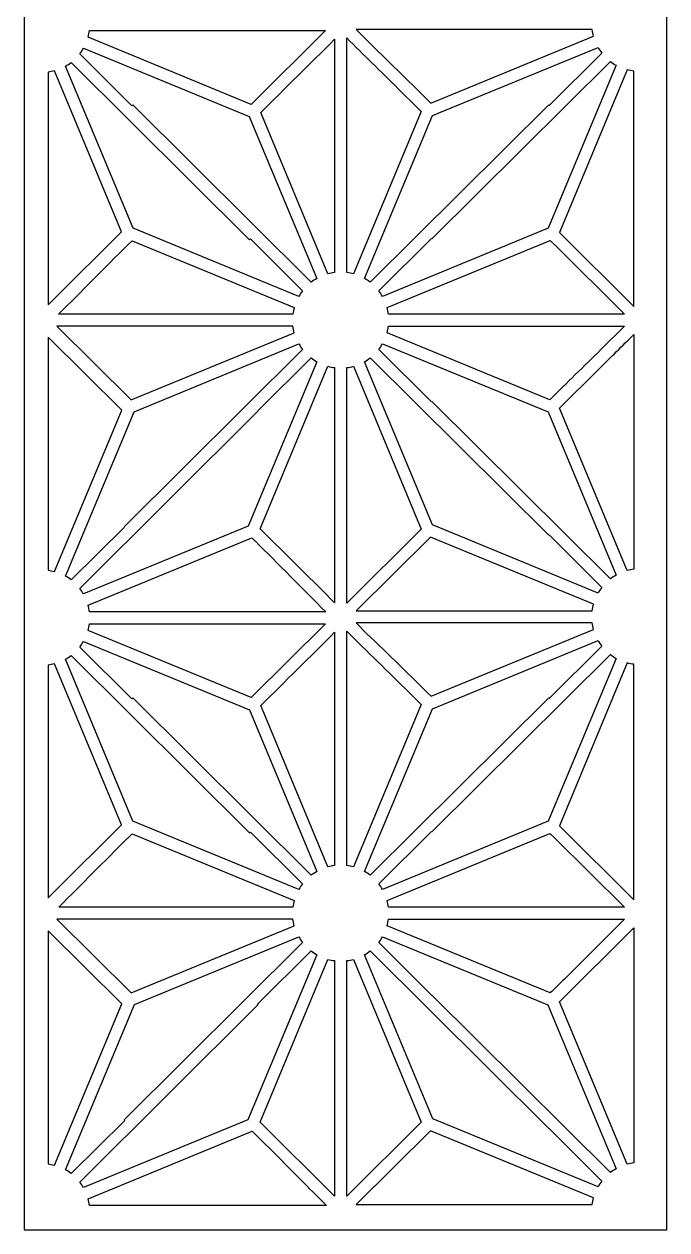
# Model space of a CAD drawing. Header units: centimetres. Extents: x 1.5 to 6.1, y -8.6 to 8.6.
# Drawn here: x 1.5 to 6.06, y -8.56 to -0.01 of the extents above; entities that cross this region are included whole.
import ezdxf

# ---------------------------------------------------------------- set-up
doc = ezdxf.new("R2010")
doc.units = ezdxf.units.CM
doc.header["$MEASUREMENT"] = 0
doc.layers.add('layer 1', color=7, linetype='Continuous')

msp = doc.modelspace()

# ---------------------------------------------------------------- linework, layer by layer
at = {"layer": 'layer 1', "color": 250, "lineweight": 30}
for points, knots in [([(6.0624, 8.60076), (6.0624, 8.60076), (6.0624, 8.60076), (6.0624, 8.60076), (6.0624, 8.60076), (6.0624, 8.60076), (6.0624, 8.1259), (6.0624, 8.1259), (6.0624, 8.1259), (6.0624, 8.1259), (6.0624, 8.06053), (6.0624, 8.06053), (6.0624, 8.06053), (6.0624, 8.06053), (6.0624, 7.83849), (6.0624, 7.83849), (6.0624, 7.83849), (6.0624, 7.83849), (6.0624, 6.54777), (6.0624, 6.54777), (6.0624, 6.54777), (6.0624, 6.54777), (6.0624, 6.42354), (6.0624, 6.42354), (6.0624, 6.42354), (6.0624, 6.42354), (6.0624, 6.16803), (6.0624, 6.16803), (6.0624, 6.16803), (6.0624, 6.16803), (6.0624, 6.04775), (6.0624, 6.04775), (6.0624, 6.04775), (6.0624, 6.04775), (6.0624, 4.76942), (6.0624, 4.76942), (6.0624, 4.76942), (6.0624, 4.76942), (6.0624, 4.54738), (6.0624, 4.54738), (6.0624, 4.54738), (6.0624, 4.54738), (6.0624, 4.482), (6.0624, 4.482), (6.0624, 4.482), (6.0624, 4.482), (6.0624, 3.91857), (6.0624, 3.91857), (6.0624, 3.91857), (6.0624, 3.91857), (6.0624, 3.8532), (6.0624, 3.8532), (6.0624, 3.8532), (6.0624, 3.8532), (6.0624, 3.63116), (6.0624, 3.63116), (6.0624, 3.63116), (6.0624, 3.63116), (6.0624, 2.34044), (6.0624, 2.34044), (6.0624, 2.34044), (6.0624, 2.34044), (6.0624, 2.21621), (6.0624, 2.21621), (6.0624, 2.21621), (6.0624, 2.21621), (6.0624, 1.96069), (6.0624, 1.96069), (6.0624, 1.96069), (6.0624, 1.96069), (6.0624, 1.84042), (6.0624, 1.84042), (6.0624, 1.84042), (6.0624, 1.84042), (6.0624, 0.56208), (6.0624, 0.56208), (6.0624, 0.56208), (6.0624, 0.56208), (6.0624, 0.34004), (6.0624, 0.34004), (6.0624, 0.34004), (6.0624, 0.34004), (6.0624, 0.27467), (6.0624, 0.27467), (6.0624, 0.27467), (6.0624, 0.27467), (6.0624, -0.28876), (6.0624, -0.28876), (6.0624, -0.28876), (6.0624, -0.28876), (6.0624, -0.35413), (6.0624, -0.35413), (6.0624, -0.35413), (6.0624, -0.35413), (6.0624, -0.57617), (6.0624, -0.57617), (6.0624, -0.57617), (6.0624, -0.57617), (6.0624, -1.8669), (6.0624, -1.8669), (6.0624, -1.8669), (6.0624, -1.8669), (6.0624, -1.99112), (6.0624, -1.99112), (6.0624, -1.99112), (6.0624, -1.99112), (6.0624, -2.24664), (6.0624, -2.24664), (6.0624, -2.24664), (6.0624, -2.24664), (6.0624, -2.36692), (6.0624, -2.36692), (6.0624, -2.36692), (6.0624, -2.36692), (6.0624, -3.64525), (6.0624, -3.64525), (6.0624, -3.64525), (6.0624, -3.64525), (6.0624, -3.86729), (6.0624, -3.86729), (6.0624, -3.86729), (6.0624, -3.86729), (6.0624, -3.93266), (6.0624, -3.93266), (6.0624, -3.93266), (6.0624, -3.93266), (6.0624, -4.4961), (6.0624, -4.4961), (6.0624, -4.4961), (6.0624, -4.4961), (6.0624, -4.56147), (6.0624, -4.56147), (6.0624, -4.56147), (6.0624, -4.56147), (6.0624, -4.78351), (6.0624, -4.78351), (6.0624, -4.78351), (6.0624, -4.78351), (6.0624, -6.07423), (6.0624, -6.07423), (6.0624, -6.07423), (6.0624, -6.07423), (6.0624, -6.19846), (6.0624, -6.19846), (6.0624, -6.19846), (6.0624, -6.19846), (6.0624, -6.45792), (6.0624, -6.45792), (6.0624, -6.45792), (6.0624, -6.45792), (6.0624, -6.57819), (6.0624, -6.57819), (6.0624, -6.57819), (6.0624, -6.57819), (6.0624, -7.85653), (6.0624, -7.85653), (6.0624, -7.85653), (6.0624, -7.85653), (6.0624, -8.07857), (6.0624, -8.07857), (6.0624, -8.07857), (6.0624, -8.07857), (6.0624, -8.14394), (6.0624, -8.14394), (6.0624, -8.14394), (6.0624, -8.14394), (6.0624, -8.56335), (6.0624, -8.56335), (6.0624, -8.56335), (6.0624, -8.56335), (6.0624, -8.56335), (6.0624, -8.56335), (6.0624, -8.56335), (6.0624, -8.56335), (5.42499, -8.56335), (5.42499, -8.56335), (5.42499, -8.56335), (5.42499, -8.56335), (5.42499, -8.56335), (5.42499, -8.56335), (5.42499, -8.56335), (5.42499, -8.56335), (3.95188, -8.56335), (3.95188, -8.56335), (3.95188, -8.56335), (3.95188, -8.56335), (3.95188, -8.56335), (3.95188, -8.56335), (3.95188, -8.56335), (3.95188, -8.56335), (3.82672, -8.56335), (3.82672, -8.56335), (3.82672, -8.56335), (3.82672, -8.56335), (3.82672, -8.56335), (3.82672, -8.56335), (3.82672, -8.56335), (3.82672, -8.56335), (3.67664, -8.56335), (3.67664, -8.56335), (3.67664, -8.56335), (3.67664, -8.56335), (3.67664, -8.56335), (3.67664, -8.56335), (3.67664, -8.56335), (3.67664, -8.56335), (3.55099, -8.56335), (3.55099, -8.56335), (3.55099, -8.56335), (3.55099, -8.56335), (3.55099, -8.56335), (3.55099, -8.56335), (3.55099, -8.56335), (3.55099, -8.56335), (2.05585, -8.56335), (2.05585, -8.56335), (2.05585, -8.56335), (2.05585, -8.56335), (2.05585, -8.56335), (2.05585, -8.56335), (2.05585, -8.56335), (2.05585, -8.56335), (1.50051, -8.56335), (1.50051, -8.56335), (1.50051, -8.56335), (1.50051, -8.56335), (1.50051, -8.56335), (1.50051, -8.56335), (1.50051, -8.56335), (1.50051, -8.56335), (1.50051, -8.02241), (1.50051, -8.02241), (1.50051, -8.02241), (1.50051, -8.02241), (1.50051, -6.5084), (1.50051, -6.5084), (1.50051, -6.5084), (1.50051, -6.5084), (1.50051, -6.3811), (1.50051, -6.3811), (1.50051, -6.3811), (1.50051, -6.3811), (1.50051, -6.36546), (1.50051, -6.36546), (1.50051, -6.36546), (1.50051, -6.36546), (1.50051, -6.28049), (1.50051, -6.28049), (1.50051, -6.28049), (1.50051, -6.28049), (1.50051, -6.26709), (1.50051, -6.26709), (1.50051, -6.26709), (1.50051, -6.26709), (1.50051, -6.1467), (1.50051, -6.1467), (1.50051, -6.1467), (1.50051, -6.1467), (1.50051, -4.63044), (1.50051, -4.63044), (1.50051, -4.63044), (1.50051, -4.63044), (1.50051, -3.81113), (1.50051, -3.81113), (1.50051, -3.81113), (1.50051, -3.81113), (1.50051, -2.29875), (1.50051, -2.29875), (1.50051, -2.29875), (1.50051, -2.29875), (1.50051, -2.17449), (1.50051, -2.17449), (1.50051, -2.17449), (1.50051, -2.17449), (1.50051, -2.15885), (1.50051, -2.15885), (1.50051, -2.15885), (1.50051, -2.15885), (1.50051, -2.07388), (1.50051, -2.07388), (1.50051, -2.07388), (1.50051, -2.07388), (1.50051, -2.06048), (1.50051, -2.06048), (1.50051, -2.06048), (1.50051, -2.06048), (1.50051, -1.93937), (1.50051, -1.93937), (1.50051, -1.93937), (1.50051, -1.93937), (1.50051, -0.42311), (1.50051, -0.42311), (1.50051, -0.42311), (1.50051, -0.42311), (1.50051, 0.3962), (1.50051, 0.3962), (1.50051, 0.3962), (1.50051, 0.3962), (1.50051, 1.90785), (1.50051, 1.90785), (1.50051, 1.90785), (1.50051, 1.90785), (1.50051, 2.03211), (1.50051, 2.03211), (1.50051, 2.03211), (1.50051, 2.03211), (1.50051, 2.04775), (1.50051, 2.04775), (1.50051, 2.04775), (1.50051, 2.04775), (1.50051, 2.13272), (1.50051, 2.13272), (1.50051, 2.13272), (1.50051, 2.13272), (1.50051, 2.14612), (1.50051, 2.14612), (1.50051, 2.14612), (1.50051, 2.14612), (1.50051, 2.26797), (1.50051, 2.26797), (1.50051, 2.26797), (1.50051, 2.26797), (1.50051, 3.78423), (1.50051, 3.78423), (1.50051, 3.78423), (1.50051, 3.78423), (1.50051, 4.60353), (1.50051, 4.60353), (1.50051, 4.60353), (1.50051, 4.60353), (1.50051, 6.11446), (1.50051, 6.11446), (1.50051, 6.11446), (1.50051, 6.11446), (1.50051, 6.23872), (1.50051, 6.23872), (1.50051, 6.23872), (1.50051, 6.23872), (1.50051, 6.25436), (1.50051, 6.25436), (1.50051, 6.25436), (1.50051, 6.25436), (1.50051, 6.33933), (1.50051, 6.33933), (1.50051, 6.33933), (1.50051, 6.33933), (1.50051, 6.35272), (1.50051, 6.35272), (1.50051, 6.35272), (1.50051, 6.35272), (1.50051, 6.4753), (1.50051, 6.4753), (1.50051, 6.4753), (1.50051, 6.4753), (1.50051, 7.99156), (1.50051, 7.99156), (1.50051, 7.99156), (1.50051, 7.99156), (1.50051, 8.60076), (1.50051, 8.60076), (1.50051, 8.60076), (1.50051, 8.60076), (1.50051, 8.60076), (1.50051, 8.60076), (1.50051, 8.60076), (1.50051, 8.60076), (1.90171, 8.60076), (1.90171, 8.60076), (1.90171, 8.60076), (1.90171, 8.60076), (1.90171, 8.60076), (1.90171, 8.60076), (1.90171, 8.60076), (1.90171, 8.60076), (1.99823, 8.60076), (1.99823, 8.60076), (1.99823, 8.60076), (1.99823, 8.60076), (1.99823, 8.60076), (1.99823, 8.60076), (1.99823, 8.60076), (1.99823, 8.60076), (2.22175, 8.60076), (2.22175, 8.60076), (2.22175, 8.60076), (2.22175, 8.60076), (2.22175, 8.60076), (2.22175, 8.60076), (2.22175, 8.60076), (2.22175, 8.60076), (3.48136, 8.60076), (3.48136, 8.60076), (3.48136, 8.60076), (3.48136, 8.60076), (3.48136, 8.60076), (3.48136, 8.60076), (3.48136, 8.60076), (3.48136, 8.60076), (3.61113, 8.60076), (3.61113, 8.60076), (3.61113, 8.60076), (3.61113, 8.60076), (3.61113, 8.60076), (3.61113, 8.60076), (3.61113, 8.60076), (3.61113, 8.60076), (3.70449, 8.60076), (3.70449, 8.60076), (3.70449, 8.60076), (3.70449, 8.60076), (3.70449, 8.60076), (3.70449, 8.60076), (3.70449, 8.60076), (3.70449, 8.60076), (3.79003, 8.60076), (3.79003, 8.60076), (3.79003, 8.60076), (3.79003, 8.60076), (3.79003, 8.60076), (3.79003, 8.60076), (3.79003, 8.60076), (3.79003, 8.60076), (3.88871, 8.60076), (3.88871, 8.60076), (3.88871, 8.60076), (3.88871, 8.60076), (3.88871, 8.60076), (3.88871, 8.60076), (3.88871, 8.60076), (3.88871, 8.60076), (4.00995, 8.60076), (4.00995, 8.60076), (4.00995, 8.60076), (4.00995, 8.60076), (4.00995, 8.60076), (4.00995, 8.60076), (4.00995, 8.60076), (4.00995, 8.60076), (5.29025, 8.60076), (5.29025, 8.60076), (5.29025, 8.60076), (5.29025, 8.60076), (5.29025, 8.60076), (5.29025, 8.60076), (5.29025, 8.60076), (5.29025, 8.60076), (5.51376, 8.60076), (5.51376, 8.60076), (5.51376, 8.60076), (5.51376, 8.60076), (5.51376, 8.60076), (5.51376, 8.60076), (5.51376, 8.60076), (5.51376, 8.60076), (5.59013, 8.60076), (5.59013, 8.60076), (5.59013, 8.60076), (5.59013, 8.60076), (5.59013, 8.60076), (5.59013, 8.60076), (5.59013, 8.60076), (5.59013, 8.60076), (6.0624, 8.60076), (6.0624, 8.60076)], [0, 0, 0, 0, 0.008547, 0.008547, 0.008547, 0.008547, 0.017094, 0.017094, 0.017094, 0.017094, 0.025641, 0.025641, 0.025641, 0.025641, 0.034188, 0.034188, 0.034188, 0.034188, 0.042735, 0.042735, 0.042735, 0.042735, 0.0512821, 0.0512821, 0.0512821, 0.0512821, 0.0598291, 0.0598291, 0.0598291, 0.0598291, 0.0683761, 0.0683761, 0.0683761, 0.0683761, 0.0769231, 0.0769231, 0.0769231, 0.0769231, 0.0854701, 0.0854701, 0.0854701, 0.0854701, 0.0940171, 0.0940171, 0.0940171, 0.0940171, 0.1025641, 0.1025641, 0.1025641, 0.1025641, 0.1111111, 0.1111111, 0.1111111, 0.1111111, 0.1196581, 0.1196581, 0.1196581, 0.1196581, 0.1282051, 0.1282051, 0.1282051, 0.1282051, 0.1367521, 0.1367521, 0.1367521, 0.1367521, 0.1452991, 0.1452991, 0.1452991, 0.1452991, 0.1538462, 0.1538462, 0.1538462, 0.1538462, 0.1623932, 0.1623932, 0.1623932, 0.1623932, 0.1709402, 0.1709402, 0.1709402, 0.1709402, 0.1794872, 0.1794872, 0.1794872, 0.1794872, 0.1880342, 0.1880342, 0.1880342, 0.1880342, 0.1965812, 0.1965812, 0.1965812, 0.1965812, 0.2051282, 0.2051282, 0.2051282, 0.2051282, 0.2136752, 0.2136752, 0.2136752, 0.2136752, 0.2222222, 0.2222222, 0.2222222, 0.2222222, 0.2307692, 0.2307692, 0.2307692, 0.2307692, 0.2393162, 0.2393162, 0.2393162, 0.2393162, 0.2478632, 0.2478632, 0.2478632, 0.2478632, 0.2564103, 0.2564103, 0.2564103, 0.2564103, 0.2649573, 0.2649573, 0.2649573, 0.2649573, 0.2735043, 0.2735043, 0.2735043, 0.2735043, 0.2820513, 0.2820513, 0.2820513, 0.2820513, 0.2905983, 0.2905983, 0.2905983, 0.2905983, 0.2991453, 0.2991453, 0.2991453, 0.2991453, 0.3076923, 0.3076923, 0.3076923, 0.3076923, 0.3162393, 0.3162393, 0.3162393, 0.3162393, 0.3247863, 0.3247863, 0.3247863, 0.3247863, 0.3333333, 0.3333333, 0.3333333, 0.3333333, 0.3418803, 0.3418803, 0.3418803, 0.3418803, 0.3504274, 0.3504274, 0.3504274, 0.3504274, 0.3589744, 0.3589744, 0.3589744, 0.3589744, 0.3675214, 0.3675214, 0.3675214, 0.3675214, 0.3760684, 0.3760684, 0.3760684, 0.3760684, 0.3846154, 0.3846154, 0.3846154, 0.3846154, 0.3931624, 0.3931624, 0.3931624, 0.3931624, 0.4017094, 0.4017094, 0.4017094, 0.4017094, 0.4102564, 0.4102564, 0.4102564, 0.4102564, 0.4188034, 0.4188034, 0.4188034, 0.4188034, 0.4273504, 0.4273504, 0.4273504, 0.4273504, 0.4358974, 0.4358974, 0.4358974, 0.4358974, 0.4444444, 0.4444444, 0.4444444, 0.4444444, 0.4529915, 0.4529915, 0.4529915, 0.4529915, 0.4615385, 0.4615385, 0.4615385, 0.4615385, 0.4700855, 0.4700855, 0.4700855, 0.4700855, 0.4786325, 0.4786325, 0.4786325, 0.4786325, 0.4871795, 0.4871795, 0.4871795, 0.4871795, 0.4957265, 0.4957265, 0.4957265, 0.4957265, 0.5042735, 0.5042735, 0.5042735, 0.5042735, 0.5128205, 0.5128205, 0.5128205, 0.5128205, 0.5213675, 0.5213675, 0.5213675, 0.5213675, 0.5299145, 0.5299145, 0.5299145, 0.5299145, 0.5384615, 0.5384615, 0.5384615, 0.5384615, 0.5470085, 0.5470085, 0.5470085, 0.5470085, 0.5555556, 0.5555556, 0.5555556, 0.5555556, 0.5641026, 0.5641026, 0.5641026, 0.5641026, 0.5726496, 0.5726496, 0.5726496, 0.5726496, 0.5811966, 0.5811966, 0.5811966, 0.5811966, 0.5897436, 0.5897436, 0.5897436, 0.5897436, 0.5982906, 0.5982906, 0.5982906, 0.5982906, 0.6068376, 0.6068376, 0.6068376, 0.6068376, 0.6153846, 0.6153846, 0.6153846, 0.6153846, 0.6239316, 0.6239316, 0.6239316, 0.6239316, 0.6324786, 0.6324786, 0.6324786, 0.6324786, 0.6410256, 0.6410256, 0.6410256, 0.6410256, 0.6495726, 0.6495726, 0.6495726, 0.6495726, 0.6581197, 0.6581197, 0.6581197, 0.6581197, 0.6666667, 0.6666667, 0.6666667, 0.6666667, 0.6752137, 0.6752137, 0.6752137, 0.6752137, 0.6837607, 0.6837607, 0.6837607, 0.6837607, 0.6923077, 0.6923077, 0.6923077, 0.6923077, 0.7008547, 0.7008547, 0.7008547, 0.7008547, 0.7094017, 0.7094017, 0.7094017, 0.7094017, 0.7179487, 0.7179487, 0.7179487, 0.7179487, 0.7264957, 0.7264957, 0.7264957, 0.7264957, 0.7350427, 0.7350427, 0.7350427, 0.7350427, 0.7435897, 0.7435897, 0.7435897, 0.7435897, 0.7521368, 0.7521368, 0.7521368, 0.7521368, 0.7606838, 0.7606838, 0.7606838, 0.7606838, 0.7692308, 0.7692308, 0.7692308, 0.7692308, 0.7777778, 0.7777778, 0.7777778, 0.7777778, 0.7863248, 0.7863248, 0.7863248, 0.7863248, 0.7948718, 0.7948718, 0.7948718, 0.7948718, 0.8034188, 0.8034188, 0.8034188, 0.8034188, 0.8119658, 0.8119658, 0.8119658, 0.8119658, 0.8205128, 0.8205128, 0.8205128, 0.8205128, 0.8290598, 0.8290598, 0.8290598, 0.8290598, 0.8376068, 0.8376068, 0.8376068, 0.8376068, 0.8461538, 0.8461538, 0.8461538, 0.8461538, 0.8547009, 0.8547009, 0.8547009, 0.8547009, 0.8632479, 0.8632479, 0.8632479, 0.8632479, 0.8717949, 0.8717949, 0.8717949, 0.8717949, 0.8803419, 0.8803419, 0.8803419, 0.8803419, 0.8888889, 0.8888889, 0.8888889, 0.8888889, 0.8974359, 0.8974359, 0.8974359, 0.8974359, 0.9059829, 0.9059829, 0.9059829, 0.9059829, 0.9145299, 0.9145299, 0.9145299, 0.9145299, 0.9230769, 0.9230769, 0.9230769, 0.9230769, 0.9316239, 0.9316239, 0.9316239, 0.9316239, 0.9401709, 0.9401709, 0.9401709, 0.9401709, 0.9487179, 0.9487179, 0.9487179, 0.9487179, 0.957265, 0.957265, 0.957265, 0.957265, 0.965812, 0.965812, 0.965812, 0.965812, 0.974359, 0.974359, 0.974359, 0.974359, 0.982906, 0.982906, 0.982906, 0.982906, 1, 1, 1, 1]), ([(3.11308, -0.57977), (3.11308, -0.57977), (3.64039, -0.05594), (3.64039, -0.05594), (3.64039, -0.05594), (3.64039, -0.05594), (1.9643, -0.05594), (1.9643, -0.05594), (1.9643, -0.05594), (1.96227, -0.07207), (1.9591, -0.08784), (1.95487, -0.10319), (1.95487, -0.10319), (1.95487, -0.10319), (3.11308, -0.57977), (3.11308, -0.57977)], [0, 0, 0, 0, 0.2, 0.2, 0.2, 0.2, 0.4, 0.4, 0.4, 0.4, 0.6, 0.6, 0.6, 0.6, 1, 1, 1, 1]), ([(5.53212, -0.04953), (5.53414, -0.06566), (5.53731, -0.08144), (5.54154, -0.09679), (5.54154, -0.09679), (5.54154, -0.09679), (4.38804, -0.57143), (4.38804, -0.57143), (4.38804, -0.57143), (4.24745, -0.43154), (4.1052, -0.29349), (3.96285, -0.15564), (3.96285, -0.15564), (3.96285, -0.15564), (3.85603, -0.04953), (3.85603, -0.04953), (3.85603, -0.04953), (3.85603, -0.04953), (5.53212, -0.04953), (5.53212, -0.04953)], [0, 0, 0, 0, 0.1666667, 0.1666667, 0.1666667, 0.1666667, 0.3333333, 0.3333333, 0.3333333, 0.3333333, 0.5, 0.5, 0.5, 0.5, 0.6666667, 0.6666667, 0.6666667, 0.6666667, 1, 1, 1, 1]), ([(3.70449, -0.11683), (3.52987, -0.29206), (3.35195, -0.46612), (3.17966, -0.63768), (3.17966, -0.63768), (3.17966, -0.63768), (3.65693, -1.78231), (3.65693, -1.78231), (3.65693, -1.78231), (3.67238, -1.77812), (3.68825, -1.77496), (3.70449, -1.77294), (3.70449, -1.77294), (3.70449, -1.77294), (3.70449, -0.11683), (3.70449, -0.11683)], [0, 0, 0, 0, 0.2, 0.2, 0.2, 0.2, 0.4, 0.4, 0.4, 0.4, 0.6, 0.6, 0.6, 0.6, 1, 1, 1, 1]), ([(4.3181, -0.6299), (4.3181, -0.6299), (4.29688, -0.60894), (4.29688, -0.60894), (4.29688, -0.60894), (4.29688, -0.60894), (4.29713, -0.60884), (4.29713, -0.60884), (4.29713, -0.60884), (4.29713, -0.60884), (4.15378, -0.46643), (4.15378, -0.46643), (4.15378, -0.46643), (4.03199, -0.34685), (3.90946, -0.22749), (3.79003, -0.10818), (3.79003, -0.10818), (3.79003, -0.10818), (3.79003, -1.77292), (3.79003, -1.77292), (3.79003, -1.77292), (3.80626, -1.77494), (3.82215, -1.77809), (3.8376, -1.78228), (3.8376, -1.78228), (3.8376, -1.78228), (4.3181, -0.6299), (4.3181, -0.6299)], [0, 0, 0, 0, 0.125, 0.125, 0.125, 0.125, 0.25, 0.25, 0.25, 0.25, 0.375, 0.375, 0.375, 0.375, 0.5, 0.5, 0.5, 0.5, 0.625, 0.625, 0.625, 0.625, 0.75, 0.75, 0.75, 0.75, 1, 1, 1, 1]), ([(3.09884, -0.66588), (3.09884, -0.66588), (1.9221, -0.18168), (1.9221, -0.18168), (1.9221, -0.18168), (1.91405, -0.19567), (1.90503, -0.20903), (1.89513, -0.22168), (1.89513, -0.22168), (1.89513, -0.22168), (2.26513, -0.58924), (2.26513, -0.58924), (2.26513, -0.58924), (2.26513, -0.58924), (2.27103, -0.58339), (2.27103, -0.58339), (2.27103, -0.58339), (2.27103, -0.58339), (3.53764, -1.84164), (3.53764, -1.84164), (3.53764, -1.84164), (3.55038, -1.83181), (3.56383, -1.82284), (3.57792, -1.81485), (3.57792, -1.81485), (3.57792, -1.81485), (3.09884, -0.66588), (3.09884, -0.66588)], [0, 0, 0, 0, 0.125, 0.125, 0.125, 0.125, 0.25, 0.25, 0.25, 0.25, 0.375, 0.375, 0.375, 0.375, 0.5, 0.5, 0.5, 0.5, 0.625, 0.625, 0.625, 0.625, 0.75, 0.75, 0.75, 0.75, 1, 1, 1, 1]), ([(5.22711, -0.58698), (5.22711, -0.58698), (5.60128, -0.21528), (5.60128, -0.21528), (5.60128, -0.21528), (5.59138, -0.20263), (5.58236, -0.18926), (5.57431, -0.17527), (5.57431, -0.17527), (5.57431, -0.17527), (4.39851, -0.65909), (4.39851, -0.65909), (4.39851, -0.65909), (4.39851, -0.65909), (3.9166, -1.81484), (3.9166, -1.81484), (3.9166, -1.81484), (3.93069, -1.82284), (3.94414, -1.8318), (3.95688, -1.84163), (3.95688, -1.84163), (3.95688, -1.84163), (5.22349, -0.58339), (5.22349, -0.58339), (5.22349, -0.58339), (5.22349, -0.58339), (5.22711, -0.58698), (5.22711, -0.58698)], [0, 0, 0, 0, 0.125, 0.125, 0.125, 0.125, 0.25, 0.25, 0.25, 0.25, 0.375, 0.375, 0.375, 0.375, 0.5, 0.5, 0.5, 0.5, 0.625, 0.625, 0.625, 0.625, 0.75, 0.75, 0.75, 0.75, 1, 1, 1, 1]), ([(1.67158, -2.00122), (1.67158, -2.00122), (1.67158, -0.34999), (1.67158, -0.34999), (1.67158, -0.34999), (1.68651, -0.34797), (1.70112, -0.345), (1.71537, -0.34113), (1.71537, -0.34113), (1.71537, -0.34113), (2.19164, -1.48335), (2.19164, -1.48335), (2.19164, -1.48335), (2.19164, -1.48335), (1.71095, -1.96023), (1.71095, -1.96023), (1.71095, -1.96023), (1.71095, -1.96023), (1.71116, -1.96103), (1.71116, -1.96103), (1.71116, -1.96103), (1.71116, -1.96103), (1.67158, -2.00122), (1.67158, -2.00122)], [0, 0, 0, 0, 0.1428571, 0.1428571, 0.1428571, 0.1428571, 0.2857143, 0.2857143, 0.2857143, 0.2857143, 0.4285714, 0.4285714, 0.4285714, 0.4285714, 0.5714286, 0.5714286, 0.5714286, 0.5714286, 0.7142857, 0.7142857, 0.7142857, 0.7142857, 1, 1, 1, 1]), ([(3.10716, -1.53417), (3.10716, -1.53417), (3.10126, -1.54002), (3.10126, -1.54002), (3.10126, -1.54002), (3.10126, -1.54002), (1.83465, -0.28177), (1.83465, -0.28177), (1.83465, -0.28177), (1.82191, -0.29161), (1.80846, -0.30057), (1.79438, -0.30857), (1.79438, -0.30857), (1.79438, -0.30857), (2.27345, -1.45753), (2.27345, -1.45753), (2.27345, -1.45753), (2.27345, -1.45753), (3.45019, -1.94173), (3.45019, -1.94173), (3.45019, -1.94173), (3.45824, -1.92774), (3.46725, -1.91437), (3.47716, -1.90172), (3.47716, -1.90172), (3.47716, -1.90172), (3.10716, -1.53417), (3.10716, -1.53417)], [0, 0, 0, 0, 0.125, 0.125, 0.125, 0.125, 0.25, 0.25, 0.25, 0.25, 0.375, 0.375, 0.375, 0.375, 0.5, 0.5, 0.5, 0.5, 0.625, 0.625, 0.625, 0.625, 0.75, 0.75, 0.75, 0.75, 1, 1, 1, 1]), ([(5.22013, -1.45791), (5.22013, -1.45791), (5.70205, -0.30215), (5.70205, -0.30215), (5.70205, -0.30215), (5.68796, -0.29416), (5.67451, -0.2852), (5.66177, -0.27536), (5.66177, -0.27536), (5.66177, -0.27536), (4.39516, -1.53362), (4.39516, -1.53362), (4.39516, -1.53362), (4.39516, -1.53362), (4.39153, -1.53002), (4.39153, -1.53002), (4.39153, -1.53002), (4.39153, -1.53002), (4.01736, -1.90172), (4.01736, -1.90172), (4.01736, -1.90172), (4.02726, -1.91438), (4.03628, -1.92774), (4.04433, -1.94173), (4.04433, -1.94173), (4.04433, -1.94173), (5.22013, -1.45791), (5.22013, -1.45791)], [0, 0, 0, 0, 0.125, 0.125, 0.125, 0.125, 0.25, 0.25, 0.25, 0.25, 0.375, 0.375, 0.375, 0.375, 0.5, 0.5, 0.5, 0.5, 0.625, 0.625, 0.625, 0.625, 0.75, 0.75, 0.75, 0.75, 1, 1, 1, 1]), ([(5.29981, -1.48886), (5.29981, -1.48886), (5.78106, -0.33469), (5.78106, -0.33469), (5.78106, -0.33469), (5.79651, -0.33889), (5.81238, -0.34205), (5.82862, -0.34406), (5.82862, -0.34406), (5.82862, -0.34406), (5.82862, -2.01417), (5.82862, -2.01417), (5.82862, -2.01417), (5.82862, -2.01417), (5.29981, -1.48886), (5.29981, -1.48886)], [0, 0, 0, 0, 0.2, 0.2, 0.2, 0.2, 0.4, 0.4, 0.4, 0.4, 0.6, 0.6, 0.6, 0.6, 1, 1, 1, 1]), ([(2.26668, -1.54672), (2.26668, -1.54672), (2.23236, -1.58101), (2.23236, -1.58101), (2.23236, -1.58101), (2.23236, -1.58101), (2.23203, -1.58023), (2.23203, -1.58023), (2.23203, -1.58023), (2.06954, -1.74166), (1.90758, -1.90716), (1.74573, -2.06747), (1.74573, -2.06747), (1.74573, -2.06747), (3.40799, -2.06747), (3.40799, -2.06747), (3.40799, -2.06747), (3.41002, -2.05134), (3.41319, -2.03556), (3.41741, -2.02022), (3.41741, -2.02022), (3.41741, -2.02022), (2.26668, -1.54672), (2.26668, -1.54672)], [0, 0, 0, 0, 0.1428571, 0.1428571, 0.1428571, 0.1428571, 0.2857143, 0.2857143, 0.2857143, 0.2857143, 0.4285714, 0.4285714, 0.4285714, 0.4285714, 0.5714286, 0.5714286, 0.5714286, 0.5714286, 0.7142857, 0.7142857, 0.7142857, 0.7142857, 1, 1, 1, 1]), ([(5.2641, -1.5745), (5.2641, -1.5745), (5.26384, -1.57514), (5.26384, -1.57514), (5.26384, -1.57514), (5.26384, -1.57514), (5.23294, -1.54462), (5.23294, -1.54462), (5.23294, -1.54462), (5.23294, -1.54462), (4.0771, -2.02022), (4.0771, -2.02022), (4.0771, -2.02022), (4.08132, -2.03557), (4.0845, -2.05134), (4.08653, -2.06747), (4.08653, -2.06747), (4.08653, -2.06747), (5.76035, -2.06747), (5.76035, -2.06747), (5.76035, -2.06747), (5.76035, -2.06747), (5.2641, -1.5745), (5.2641, -1.5745)], [0, 0, 0, 0, 0.1428571, 0.1428571, 0.1428571, 0.1428571, 0.2857143, 0.2857143, 0.2857143, 0.2857143, 0.4285714, 0.4285714, 0.4285714, 0.4285714, 0.5714286, 0.5714286, 0.5714286, 0.5714286, 0.7142857, 0.7142857, 0.7142857, 0.7142857, 1, 1, 1, 1]), ([(2.25921, -2.67627), (2.25921, -2.67627), (1.73191, -2.15244), (1.73191, -2.15244), (1.73191, -2.15244), (1.73191, -2.15244), (3.40799, -2.15244), (3.40799, -2.15244), (3.40799, -2.15244), (3.41002, -2.16857), (3.41319, -2.18435), (3.41742, -2.19969), (3.41742, -2.19969), (3.41742, -2.19969), (2.25921, -2.67627), (2.25921, -2.67627)], [0, 0, 0, 0, 0.2, 0.2, 0.2, 0.2, 0.4, 0.4, 0.4, 0.4, 0.6, 0.6, 0.6, 0.6, 1, 1, 1, 1]), ([(5.23168, -2.67478), (5.35174, -2.55533), (5.47301, -2.43722), (5.59452, -2.31943), (5.59452, -2.31943), (5.59452, -2.31943), (5.76261, -2.15244), (5.76261, -2.15244), (5.76261, -2.15244), (5.76261, -2.15244), (4.08653, -2.15244), (4.08653, -2.15244), (4.08653, -2.15244), (4.0845, -2.16858), (4.08133, -2.18435), (4.07711, -2.1997), (4.07711, -2.1997), (4.07711, -2.1997), (5.23168, -2.67478), (5.23168, -2.67478)], [0, 0, 0, 0, 0.1666667, 0.1666667, 0.1666667, 0.1666667, 0.3333333, 0.3333333, 0.3333333, 0.3333333, 0.5, 0.5, 0.5, 0.5, 0.6666667, 0.6666667, 0.6666667, 0.6666667, 1, 1, 1, 1]), ([(5.58175, -2.45474), (5.58175, -2.45474), (5.30048, -2.73416), (5.30048, -2.73416), (5.30048, -2.73416), (5.30048, -2.73416), (5.78105, -3.8867), (5.78105, -3.8867), (5.78105, -3.8867), (5.7965, -3.88251), (5.81238, -3.87936), (5.82862, -3.87734), (5.82862, -3.87734), (5.82862, -3.87734), (5.82862, -2.2111), (5.82862, -2.2111), (5.82862, -2.2111), (5.74736, -2.29227), (5.66467, -2.37346), (5.58175, -2.45474)], [0, 0, 0, 0, 0.1666667, 0.1666667, 0.1666667, 0.1666667, 0.3333333, 0.3333333, 0.3333333, 0.3333333, 0.5, 0.5, 0.5, 0.5, 0.6666667, 0.6666667, 0.6666667, 0.6666667, 1, 1, 1, 1]), ([(1.67158, -3.88426), (1.67158, -3.88426), (1.67158, -2.22981), (1.67158, -2.22981), (1.67158, -2.22981), (1.67158, -2.22981), (2.19295, -2.74774), (2.19295, -2.74774), (2.19295, -2.74774), (2.19295, -2.74774), (1.71536, -3.89314), (1.71536, -3.89314), (1.71536, -3.89314), (1.70111, -3.88927), (1.6865, -3.88628), (1.67158, -3.88426)], [0, 0, 0, 0, 0.2, 0.2, 0.2, 0.2, 0.4, 0.4, 0.4, 0.4, 0.6, 0.6, 0.6, 0.6, 1, 1, 1, 1]), ([(2.28066, -2.75942), (2.28066, -2.75942), (1.79437, -3.92568), (1.79437, -3.92568), (1.79437, -3.92568), (1.80846, -3.93367), (1.82191, -3.94264), (1.83465, -3.95247), (1.83465, -3.95247), (1.83465, -3.95247), (2.21186, -3.57775), (2.21186, -3.57775), (2.21186, -3.57775), (2.21186, -3.57775), (2.21054, -3.57645), (2.21054, -3.57645), (2.21054, -3.57645), (2.21054, -3.57645), (3.47716, -2.31819), (3.47716, -2.31819), (3.47716, -2.31819), (3.46726, -2.30554), (3.45824, -2.29217), (3.45019, -2.27818), (3.45019, -2.27818), (3.45019, -2.27818), (2.28066, -2.75942), (2.28066, -2.75942)], [0, 0, 0, 0, 0.125, 0.125, 0.125, 0.125, 0.25, 0.25, 0.25, 0.25, 0.375, 0.375, 0.375, 0.375, 0.5, 0.5, 0.5, 0.5, 0.625, 0.625, 0.625, 0.625, 0.75, 0.75, 0.75, 0.75, 1, 1, 1, 1]), ([(4.39229, -2.69065), (4.39229, -2.69065), (4.39516, -2.68781), (4.39516, -2.68781), (4.39516, -2.68781), (4.39516, -2.68781), (5.66176, -3.94605), (5.66176, -3.94605), (5.66176, -3.94605), (5.6745, -3.93622), (5.68796, -3.92726), (5.70204, -3.91926), (5.70204, -3.91926), (5.70204, -3.91926), (5.21937, -2.76169), (5.21937, -2.76169), (5.21937, -2.76169), (5.21937, -2.76169), (4.04433, -2.27819), (4.04433, -2.27819), (4.04433, -2.27819), (4.03629, -2.29217), (4.02727, -2.30554), (4.01736, -2.3182), (4.01736, -2.3182), (4.01736, -2.3182), (4.39229, -2.69065), (4.39229, -2.69065)], [0, 0, 0, 0, 0.125, 0.125, 0.125, 0.125, 0.25, 0.25, 0.25, 0.25, 0.375, 0.375, 0.375, 0.375, 0.5, 0.5, 0.5, 0.5, 0.625, 0.625, 0.625, 0.625, 0.75, 0.75, 0.75, 0.75, 1, 1, 1, 1]), ([(3.16043, -2.75299), (3.16043, -2.75299), (3.16175, -2.7543), (3.16175, -2.7543), (3.16175, -2.7543), (3.16175, -2.7543), (1.89513, -4.01255), (1.89513, -4.01255), (1.89513, -4.01255), (1.90504, -4.0252), (1.91406, -4.03857), (1.9221, -4.05256), (1.9221, -4.05256), (1.9221, -4.05256), (3.09163, -3.57133), (3.09163, -3.57133), (3.09163, -3.57133), (3.09163, -3.57133), (3.57792, -2.40507), (3.57792, -2.40507), (3.57792, -2.40507), (3.56383, -2.39708), (3.55038, -2.38812), (3.53764, -2.37828), (3.53764, -2.37828), (3.53764, -2.37828), (3.16043, -2.75299), (3.16043, -2.75299)], [0, 0, 0, 0, 0.125, 0.125, 0.125, 0.125, 0.25, 0.25, 0.25, 0.25, 0.375, 0.375, 0.375, 0.375, 0.5, 0.5, 0.5, 0.5, 0.625, 0.625, 0.625, 0.625, 0.75, 0.75, 0.75, 0.75, 1, 1, 1, 1]), ([(4.39927, -3.56265), (4.39927, -3.56265), (5.57431, -4.04615), (5.57431, -4.04615), (5.57431, -4.04615), (5.58236, -4.03216), (5.59139, -4.0188), (5.60129, -4.00614), (5.60129, -4.00614), (5.60129, -4.00614), (5.22635, -3.63369), (5.22635, -3.63369), (5.22635, -3.63369), (5.22635, -3.63369), (5.22349, -3.63653), (5.22349, -3.63653), (5.22349, -3.63653), (5.22349, -3.63653), (3.95688, -2.37828), (3.95688, -2.37828), (3.95688, -2.37828), (3.94414, -2.38811), (3.93068, -2.39708), (3.9166, -2.40507), (3.9166, -2.40507), (3.9166, -2.40507), (4.39927, -3.56265), (4.39927, -3.56265)], [0, 0, 0, 0, 0.125, 0.125, 0.125, 0.125, 0.25, 0.25, 0.25, 0.25, 0.375, 0.375, 0.375, 0.375, 0.5, 0.5, 0.5, 0.5, 0.625, 0.625, 0.625, 0.625, 0.75, 0.75, 0.75, 0.75, 1, 1, 1, 1]), ([(3.66134, -4.07105), (3.66134, -4.07105), (3.66113, -4.07186), (3.66113, -4.07186), (3.66113, -4.07186), (3.66113, -4.07186), (3.70449, -4.11589), (3.70449, -4.11589), (3.70449, -4.11589), (3.70449, -4.11589), (3.70449, -2.44699), (3.70449, -2.44699), (3.70449, -2.44699), (3.68825, -2.44497), (3.67237, -2.44183), (3.65692, -2.43763), (3.65692, -2.43763), (3.65692, -2.43763), (3.17643, -3.58999), (3.17643, -3.58999), (3.17643, -3.58999), (3.17643, -3.58999), (3.66134, -4.07105), (3.66134, -4.07105)], [0, 0, 0, 0, 0.1428571, 0.1428571, 0.1428571, 0.1428571, 0.2857143, 0.2857143, 0.2857143, 0.2857143, 0.4285714, 0.4285714, 0.4285714, 0.4285714, 0.5714286, 0.5714286, 0.5714286, 0.5714286, 0.7142857, 0.7142857, 0.7142857, 0.7142857, 1, 1, 1, 1]), ([(4.31883, -3.59177), (4.31883, -3.59177), (3.83759, -2.43761), (3.83759, -2.43761), (3.83759, -2.43761), (3.82214, -2.4418), (3.80626, -2.44496), (3.79003, -2.44698), (3.79003, -2.44698), (3.79003, -2.44698), (3.79003, -4.11708), (3.79003, -4.11708), (3.79003, -4.11708), (3.79003, -4.11708), (4.31883, -3.59177), (4.31883, -3.59177)], [0, 0, 0, 0, 0.2, 0.2, 0.2, 0.2, 0.4, 0.4, 0.4, 0.4, 0.6, 0.6, 0.6, 0.6, 1, 1, 1, 1]), ([(3.11577, -3.65337), (3.11577, -3.65337), (1.95488, -4.13105), (1.95488, -4.13105), (1.95488, -4.13105), (1.9591, -4.14639), (1.96227, -4.16217), (1.9643, -4.1783), (1.9643, -4.1783), (1.9643, -4.1783), (3.64104, -4.1783), (3.64104, -4.1783), (3.64104, -4.1783), (3.47437, -4.01354), (3.3076, -3.84297), (3.14026, -3.67674), (3.14026, -3.67674), (3.14026, -3.67674), (3.13993, -3.67751), (3.13993, -3.67751), (3.13993, -3.67751), (3.13993, -3.67751), (3.11577, -3.65337), (3.11577, -3.65337)], [0, 0, 0, 0, 0.1428571, 0.1428571, 0.1428571, 0.1428571, 0.2857143, 0.2857143, 0.2857143, 0.2857143, 0.4285714, 0.4285714, 0.4285714, 0.4285714, 0.5714286, 0.5714286, 0.5714286, 0.5714286, 0.7142857, 0.7142857, 0.7142857, 0.7142857, 1, 1, 1, 1]), ([(4.38494, -3.64872), (4.38494, -3.64872), (5.54154, -4.12464), (5.54154, -4.12464), (5.54154, -4.12464), (5.53732, -4.13999), (5.53414, -4.15576), (5.53212, -4.17189), (5.53212, -4.17189), (5.53212, -4.17189), (3.85829, -4.17189), (3.85829, -4.17189), (3.85829, -4.17189), (3.85829, -4.17189), (4.38494, -3.64872), (4.38494, -3.64872)], [0, 0, 0, 0, 0.2, 0.2, 0.2, 0.2, 0.4, 0.4, 0.4, 0.4, 0.6, 0.6, 0.6, 0.6, 1, 1, 1, 1]), ([(3.11308, -4.7871), (3.11308, -4.7871), (3.64039, -4.26327), (3.64039, -4.26327), (3.64039, -4.26327), (3.64039, -4.26327), (1.9643, -4.26327), (1.9643, -4.26327), (1.9643, -4.26327), (1.96227, -4.2794), (1.9591, -4.29518), (1.95487, -4.31052), (1.95487, -4.31052), (1.95487, -4.31052), (3.11308, -4.7871), (3.11308, -4.7871)], [0, 0, 0, 0, 0.2, 0.2, 0.2, 0.2, 0.4, 0.4, 0.4, 0.4, 0.6, 0.6, 0.6, 0.6, 1, 1, 1, 1]), ([(5.53212, -4.25686), (5.53414, -4.27299), (5.53731, -4.28877), (5.54154, -4.30412), (5.54154, -4.30412), (5.54154, -4.30412), (4.38856, -4.77855), (4.38856, -4.77855), (4.38856, -4.77855), (4.23823, -4.62896), (4.08601, -4.48149), (3.93379, -4.33411), (3.93379, -4.33411), (3.93379, -4.33411), (3.85603, -4.25686), (3.85603, -4.25686), (3.85603, -4.25686), (3.85603, -4.25686), (5.53212, -4.25686), (5.53212, -4.25686)], [0, 0, 0, 0, 0.1666667, 0.1666667, 0.1666667, 0.1666667, 0.3333333, 0.3333333, 0.3333333, 0.3333333, 0.5, 0.5, 0.5, 0.5, 0.6666667, 0.6666667, 0.6666667, 0.6666667, 1, 1, 1, 1]), ([(3.70449, -4.32416), (3.52995, -4.49932), (3.3521, -4.67331), (3.17987, -4.8448), (3.17987, -4.8448), (3.17987, -4.8448), (3.65693, -5.98891), (3.65693, -5.98891), (3.65693, -5.98891), (3.67238, -5.98472), (3.68825, -5.98156), (3.70449, -5.97955), (3.70449, -5.97955), (3.70449, -5.97955), (3.70449, -4.32416), (3.70449, -4.32416)], [0, 0, 0, 0, 0.2, 0.2, 0.2, 0.2, 0.4, 0.4, 0.4, 0.4, 0.6, 0.6, 0.6, 0.6, 1, 1, 1, 1]), ([(4.31789, -4.83702), (4.31789, -4.83702), (4.29688, -4.81627), (4.29688, -4.81627), (4.29688, -4.81627), (4.29688, -4.81627), (4.29765, -4.81595), (4.29765, -4.81595), (4.29765, -4.81595), (4.29765, -4.81595), (4.23243, -4.75117), (4.23243, -4.75117), (4.23243, -4.75117), (4.08498, -4.60566), (3.93521, -4.46055), (3.79003, -4.31552), (3.79003, -4.31552), (3.79003, -4.31552), (3.79003, -5.97953), (3.79003, -5.97953), (3.79003, -5.97953), (3.80626, -5.98154), (3.82215, -5.98469), (3.8376, -5.98889), (3.8376, -5.98889), (3.8376, -5.98889), (4.31789, -4.83702), (4.31789, -4.83702)], [0, 0, 0, 0, 0.125, 0.125, 0.125, 0.125, 0.25, 0.25, 0.25, 0.25, 0.375, 0.375, 0.375, 0.375, 0.5, 0.5, 0.5, 0.5, 0.625, 0.625, 0.625, 0.625, 0.75, 0.75, 0.75, 0.75, 1, 1, 1, 1]), ([(3.0992, -4.87336), (3.0992, -4.87336), (1.9221, -4.38901), (1.9221, -4.38901), (1.9221, -4.38901), (1.91405, -4.403), (1.90503, -4.41636), (1.89513, -4.42902), (1.89513, -4.42902), (1.89513, -4.42902), (2.26476, -4.79621), (2.26476, -4.79621), (2.26476, -4.79621), (2.26476, -4.79621), (2.27103, -4.78999), (2.27103, -4.78999), (2.27103, -4.78999), (2.27103, -4.78999), (3.53764, -6.04825), (3.53764, -6.04825), (3.53764, -6.04825), (3.55038, -6.03841), (3.56383, -6.02945), (3.57792, -6.02146), (3.57792, -6.02146), (3.57792, -6.02146), (3.0992, -4.87336), (3.0992, -4.87336)], [0, 0, 0, 0, 0.125, 0.125, 0.125, 0.125, 0.25, 0.25, 0.25, 0.25, 0.375, 0.375, 0.375, 0.375, 0.5, 0.5, 0.5, 0.5, 0.625, 0.625, 0.625, 0.625, 0.75, 0.75, 0.75, 0.75, 1, 1, 1, 1]), ([(5.22748, -4.79395), (5.22748, -4.79395), (5.60128, -4.42262), (5.60128, -4.42262), (5.60128, -4.42262), (5.59138, -4.40996), (5.58236, -4.39659), (5.57431, -4.3826), (5.57431, -4.3826), (5.57431, -4.3826), (4.39815, -4.86657), (4.39815, -4.86657), (4.39815, -4.86657), (4.39815, -4.86657), (3.9166, -6.02144), (3.9166, -6.02144), (3.9166, -6.02144), (3.93069, -6.02944), (3.94414, -6.0384), (3.95688, -6.04824), (3.95688, -6.04824), (3.95688, -6.04824), (5.22349, -4.78999), (5.22349, -4.78999), (5.22349, -4.78999), (5.22349, -4.78999), (5.22748, -4.79395), (5.22748, -4.79395)], [0, 0, 0, 0, 0.125, 0.125, 0.125, 0.125, 0.25, 0.25, 0.25, 0.25, 0.375, 0.375, 0.375, 0.375, 0.5, 0.5, 0.5, 0.5, 0.625, 0.625, 0.625, 0.625, 0.75, 0.75, 0.75, 0.75, 1, 1, 1, 1]), ([(3.10753, -5.74114), (3.10753, -5.74114), (3.10126, -5.74736), (3.10126, -5.74736), (3.10126, -5.74736), (3.10126, -5.74736), (1.83465, -4.48911), (1.83465, -4.48911), (1.83465, -4.48911), (1.82191, -4.49894), (1.80846, -4.5079), (1.79438, -4.5159), (1.79438, -4.5159), (1.79438, -4.5159), (2.27309, -5.66399), (2.27309, -5.66399), (2.27309, -5.66399), (2.27309, -5.66399), (3.45019, -6.14834), (3.45019, -6.14834), (3.45019, -6.14834), (3.45824, -6.13435), (3.46725, -6.12098), (3.47716, -6.10833), (3.47716, -6.10833), (3.47716, -6.10833), (3.10753, -5.74114), (3.10753, -5.74114)], [0, 0, 0, 0, 0.125, 0.125, 0.125, 0.125, 0.25, 0.25, 0.25, 0.25, 0.375, 0.375, 0.375, 0.375, 0.5, 0.5, 0.5, 0.5, 0.625, 0.625, 0.625, 0.625, 0.75, 0.75, 0.75, 0.75, 1, 1, 1, 1]), ([(5.2205, -5.66437), (5.2205, -5.66437), (5.70205, -4.50949), (5.70205, -4.50949), (5.70205, -4.50949), (5.68796, -4.50149), (5.67451, -4.49253), (5.66177, -4.4827), (5.66177, -4.4827), (5.66177, -4.4827), (4.39516, -5.74095), (4.39516, -5.74095), (4.39516, -5.74095), (4.39516, -5.74095), (4.39117, -5.73699), (4.39117, -5.73699), (4.39117, -5.73699), (4.39117, -5.73699), (4.01736, -6.10833), (4.01736, -6.10833), (4.01736, -6.10833), (4.02726, -6.12098), (4.03628, -6.13435), (4.04433, -6.14834), (4.04433, -6.14834), (4.04433, -6.14834), (5.2205, -5.66437), (5.2205, -5.66437)], [0, 0, 0, 0, 0.125, 0.125, 0.125, 0.125, 0.25, 0.25, 0.25, 0.25, 0.375, 0.375, 0.375, 0.375, 0.5, 0.5, 0.5, 0.5, 0.625, 0.625, 0.625, 0.625, 0.75, 0.75, 0.75, 0.75, 1, 1, 1, 1]), ([(1.67158, -6.20782), (1.67158, -6.20782), (1.67158, -4.55733), (1.67158, -4.55733), (1.67158, -4.55733), (1.68651, -4.55531), (1.70112, -4.55233), (1.71537, -4.54846), (1.71537, -4.54846), (1.71537, -4.54846), (2.19142, -5.69017), (2.19142, -5.69017), (2.19142, -5.69017), (2.19142, -5.69017), (1.71095, -6.16683), (1.71095, -6.16683), (1.71095, -6.16683), (1.71095, -6.16683), (1.71116, -6.16764), (1.71116, -6.16764), (1.71116, -6.16764), (1.71116, -6.16764), (1.67158, -6.20782), (1.67158, -6.20782)], [0, 0, 0, 0, 0.1428571, 0.1428571, 0.1428571, 0.1428571, 0.2857143, 0.2857143, 0.2857143, 0.2857143, 0.4285714, 0.4285714, 0.4285714, 0.4285714, 0.5714286, 0.5714286, 0.5714286, 0.5714286, 0.7142857, 0.7142857, 0.7142857, 0.7142857, 1, 1, 1, 1]), ([(5.29981, -5.69619), (5.29981, -5.69619), (5.78106, -4.54203), (5.78106, -4.54203), (5.78106, -4.54203), (5.79651, -4.54622), (5.81238, -4.54938), (5.82862, -4.55139), (5.82862, -4.55139), (5.82862, -4.55139), (5.82862, -6.2215), (5.82862, -6.2215), (5.82862, -6.2215), (5.82862, -6.2215), (5.29981, -5.69619), (5.29981, -5.69619)], [0, 0, 0, 0, 0.2, 0.2, 0.2, 0.2, 0.4, 0.4, 0.4, 0.4, 0.6, 0.6, 0.6, 0.6, 1, 1, 1, 1]), ([(2.26719, -5.75353), (2.26719, -5.75353), (2.23236, -5.78834), (2.23236, -5.78834), (2.23236, -5.78834), (2.23236, -5.78834), (2.23203, -5.78757), (2.23203, -5.78757), (2.23203, -5.78757), (2.06979, -5.94874), (1.90807, -6.114), (1.74647, -6.27408), (1.74647, -6.27408), (1.74647, -6.27408), (3.40799, -6.27408), (3.40799, -6.27408), (3.40799, -6.27408), (3.41002, -6.25795), (3.41319, -6.24217), (3.41741, -6.22682), (3.41741, -6.22682), (3.41741, -6.22682), (2.26719, -5.75353), (2.26719, -5.75353)], [0, 0, 0, 0, 0.1428571, 0.1428571, 0.1428571, 0.1428571, 0.2857143, 0.2857143, 0.2857143, 0.2857143, 0.4285714, 0.4285714, 0.4285714, 0.4285714, 0.5714286, 0.5714286, 0.5714286, 0.5714286, 0.7142857, 0.7142857, 0.7142857, 0.7142857, 1, 1, 1, 1]), ([(5.26432, -5.78132), (5.26432, -5.78132), (5.26384, -5.78247), (5.26384, -5.78247), (5.26384, -5.78247), (5.26384, -5.78247), (5.23242, -5.75144), (5.23242, -5.75144), (5.23242, -5.75144), (5.23242, -5.75144), (4.0771, -6.22682), (4.0771, -6.22682), (4.0771, -6.22682), (4.08132, -6.24217), (4.0845, -6.25795), (4.08653, -6.27408), (4.08653, -6.27408), (4.08653, -6.27408), (5.76035, -6.27408), (5.76035, -6.27408), (5.76035, -6.27408), (5.76035, -6.27408), (5.26432, -5.78132), (5.26432, -5.78132)], [0, 0, 0, 0, 0.1428571, 0.1428571, 0.1428571, 0.1428571, 0.2857143, 0.2857143, 0.2857143, 0.2857143, 0.4285714, 0.4285714, 0.4285714, 0.4285714, 0.5714286, 0.5714286, 0.5714286, 0.5714286, 0.7142857, 0.7142857, 0.7142857, 0.7142857, 1, 1, 1, 1]), ([(2.25921, -6.88288), (2.25921, -6.88288), (1.73191, -6.35905), (1.73191, -6.35905), (1.73191, -6.35905), (1.73191, -6.35905), (3.40799, -6.35905), (3.40799, -6.35905), (3.40799, -6.35905), (3.41002, -6.37518), (3.41319, -6.39095), (3.41742, -6.4063), (3.41742, -6.4063), (3.41742, -6.4063), (2.25921, -6.88288), (2.25921, -6.88288)], [0, 0, 0, 0, 0.2, 0.2, 0.2, 0.2, 0.4, 0.4, 0.4, 0.4, 0.6, 0.6, 0.6, 0.6, 1, 1, 1, 1]), ([(5.235, -6.88275), (5.26818, -6.84975), (5.30146, -6.81685), (5.33481, -6.78403), (5.33481, -6.78403), (5.33481, -6.78403), (5.76261, -6.35905), (5.76261, -6.35905), (5.76261, -6.35905), (5.76261, -6.35905), (4.08653, -6.35905), (4.08653, -6.35905), (4.08653, -6.35905), (4.0845, -6.37518), (4.08133, -6.39096), (4.07711, -6.4063), (4.07711, -6.4063), (4.07711, -6.4063), (5.235, -6.88275), (5.235, -6.88275)], [0, 0, 0, 0, 0.1666667, 0.1666667, 0.1666667, 0.1666667, 0.3333333, 0.3333333, 0.3333333, 0.3333333, 0.5, 0.5, 0.5, 0.5, 0.6666667, 0.6666667, 0.6666667, 0.6666667, 1, 1, 1, 1]), ([(1.67158, -8.09554), (1.67158, -8.09554), (1.67158, -6.44109), (1.67158, -6.44109), (1.67158, -6.44109), (1.67158, -6.44109), (2.19295, -6.95902), (2.19295, -6.95902), (2.19295, -6.95902), (2.19295, -6.95902), (1.71536, -8.10442), (1.71536, -8.10442), (1.71536, -8.10442), (1.70111, -8.10055), (1.6865, -8.09756), (1.67158, -8.09554)], [0, 0, 0, 0, 0.2, 0.2, 0.2, 0.2, 0.4, 0.4, 0.4, 0.4, 0.6, 0.6, 0.6, 0.6, 1, 1, 1, 1]), ([(2.28302, -6.96505), (2.28302, -6.96505), (1.79437, -8.13696), (1.79437, -8.13696), (1.79437, -8.13696), (1.80846, -8.14495), (1.82191, -8.15391), (1.83465, -8.16375), (1.83465, -8.16375), (1.83465, -8.16375), (2.21421, -7.78669), (2.21421, -7.78669), (2.21421, -7.78669), (2.21421, -7.78669), (2.21054, -7.78305), (2.21054, -7.78305), (2.21054, -7.78305), (2.21054, -7.78305), (3.47716, -6.52479), (3.47716, -6.52479), (3.47716, -6.52479), (3.46726, -6.51214), (3.45824, -6.49878), (3.45019, -6.48479), (3.45019, -6.48479), (3.45019, -6.48479), (2.28302, -6.96505), (2.28302, -6.96505)], [0, 0, 0, 0, 0.125, 0.125, 0.125, 0.125, 0.25, 0.25, 0.25, 0.25, 0.375, 0.375, 0.375, 0.375, 0.5, 0.5, 0.5, 0.5, 0.625, 0.625, 0.625, 0.625, 0.75, 0.75, 0.75, 0.75, 1, 1, 1, 1]), ([(4.39464, -6.89959), (4.39464, -6.89959), (4.39516, -6.89908), (4.39516, -6.89908), (4.39516, -6.89908), (4.39516, -6.89908), (5.66176, -8.15733), (5.66176, -8.15733), (5.66176, -8.15733), (5.6745, -8.14749), (5.68796, -8.13853), (5.70204, -8.13054), (5.70204, -8.13054), (5.70204, -8.13054), (5.21702, -6.96733), (5.21702, -6.96733), (5.21702, -6.96733), (5.21702, -6.96733), (4.04433, -6.48479), (4.04433, -6.48479), (4.04433, -6.48479), (4.03629, -6.49878), (4.02727, -6.51215), (4.01736, -6.5248), (4.01736, -6.5248), (4.01736, -6.5248), (4.39464, -6.89959), (4.39464, -6.89959)], [0, 0, 0, 0, 0.125, 0.125, 0.125, 0.125, 0.25, 0.25, 0.25, 0.25, 0.375, 0.375, 0.375, 0.375, 0.5, 0.5, 0.5, 0.5, 0.625, 0.625, 0.625, 0.625, 0.75, 0.75, 0.75, 0.75, 1, 1, 1, 1]), ([(5.82862, -6.42078), (5.82862, -6.42078), (5.30048, -6.94544), (5.30048, -6.94544), (5.30048, -6.94544), (5.30048, -6.94544), (5.78105, -8.09798), (5.78105, -8.09798), (5.78105, -8.09798), (5.7965, -8.09378), (5.81238, -8.09064), (5.82862, -8.08862), (5.82862, -8.08862), (5.82862, -8.08862), (5.82862, -6.42078), (5.82862, -6.42078)], [0, 0, 0, 0, 0.2, 0.2, 0.2, 0.2, 0.4, 0.4, 0.4, 0.4, 0.6, 0.6, 0.6, 0.6, 1, 1, 1, 1]), ([(3.15808, -6.96194), (3.15808, -6.96194), (3.16175, -6.96558), (3.16175, -6.96558), (3.16175, -6.96558), (3.16175, -6.96558), (1.89513, -8.22383), (1.89513, -8.22383), (1.89513, -8.22383), (1.90504, -8.23648), (1.91406, -8.24985), (1.9221, -8.26384), (1.9221, -8.26384), (1.9221, -8.26384), (3.08927, -7.78357), (3.08927, -7.78357), (3.08927, -7.78357), (3.08927, -7.78357), (3.57792, -6.61168), (3.57792, -6.61168), (3.57792, -6.61168), (3.56383, -6.60368), (3.55038, -6.59472), (3.53764, -6.58488), (3.53764, -6.58488), (3.53764, -6.58488), (3.15808, -6.96194), (3.15808, -6.96194)], [0, 0, 0, 0, 0.125, 0.125, 0.125, 0.125, 0.25, 0.25, 0.25, 0.25, 0.375, 0.375, 0.375, 0.375, 0.5, 0.5, 0.5, 0.5, 0.625, 0.625, 0.625, 0.625, 0.75, 0.75, 0.75, 0.75, 1, 1, 1, 1]), ([(4.40162, -7.77489), (4.40162, -7.77489), (5.57431, -8.25743), (5.57431, -8.25743), (5.57431, -8.25743), (5.58236, -8.24344), (5.59139, -8.23008), (5.60129, -8.21742), (5.60129, -8.21742), (5.60129, -8.21742), (5.224, -7.84263), (5.224, -7.84263), (5.224, -7.84263), (5.224, -7.84263), (5.22349, -7.84313), (5.22349, -7.84313), (5.22349, -7.84313), (5.22349, -7.84313), (3.95688, -6.58488), (3.95688, -6.58488), (3.95688, -6.58488), (3.94414, -6.59472), (3.93068, -6.60368), (3.9166, -6.61167), (3.9166, -6.61167), (3.9166, -6.61167), (4.40162, -7.77489), (4.40162, -7.77489)], [0, 0, 0, 0, 0.125, 0.125, 0.125, 0.125, 0.25, 0.25, 0.25, 0.25, 0.375, 0.375, 0.375, 0.375, 0.5, 0.5, 0.5, 0.5, 0.625, 0.625, 0.625, 0.625, 0.75, 0.75, 0.75, 0.75, 1, 1, 1, 1]), ([(3.70449, -8.32369), (3.70449, -8.32369), (3.70449, -6.65359), (3.70449, -6.65359), (3.70449, -6.65359), (3.68825, -6.65158), (3.67237, -6.64843), (3.65692, -6.64423), (3.65692, -6.64423), (3.65692, -6.64423), (3.17569, -7.79837), (3.17569, -7.79837), (3.17569, -7.79837), (3.17569, -7.79837), (3.70449, -8.32369), (3.70449, -8.32369)], [0, 0, 0, 0, 0.2, 0.2, 0.2, 0.2, 0.4, 0.4, 0.4, 0.4, 0.6, 0.6, 0.6, 0.6, 1, 1, 1, 1]), ([(4.31883, -7.79837), (4.31883, -7.79837), (3.83759, -6.64421), (3.83759, -6.64421), (3.83759, -6.64421), (3.82214, -6.64841), (3.80626, -6.65157), (3.79003, -6.65358), (3.79003, -6.65358), (3.79003, -6.65358), (3.79003, -8.32369), (3.79003, -8.32369), (3.79003, -8.32369), (3.79003, -8.32369), (4.31883, -7.79837), (4.31883, -7.79837)], [0, 0, 0, 0, 0.2, 0.2, 0.2, 0.2, 0.4, 0.4, 0.4, 0.4, 0.6, 0.6, 0.6, 0.6, 1, 1, 1, 1]), ([(3.32871, -8.07207), (3.32871, -8.07207), (3.1187, -7.86344), (3.1187, -7.86344), (3.1187, -7.86344), (3.1187, -7.86344), (1.95488, -8.34233), (1.95488, -8.34233), (1.95488, -8.34233), (1.9591, -8.35767), (1.96227, -8.37345), (1.9643, -8.38958), (1.9643, -8.38958), (1.9643, -8.38958), (3.64576, -8.38958), (3.64576, -8.38958), (3.64576, -8.38958), (3.54016, -8.28525), (3.43451, -8.17855), (3.32871, -8.07207)], [0, 0, 0, 0, 0.1666667, 0.1666667, 0.1666667, 0.1666667, 0.3333333, 0.3333333, 0.3333333, 0.3333333, 0.5, 0.5, 0.5, 0.5, 0.6666667, 0.6666667, 0.6666667, 0.6666667, 1, 1, 1, 1]), ([(4.38494, -7.86), (4.38494, -7.86), (5.54154, -8.33592), (5.54154, -8.33592), (5.54154, -8.33592), (5.53732, -8.35126), (5.53414, -8.36704), (5.53212, -8.38317), (5.53212, -8.38317), (5.53212, -8.38317), (3.85829, -8.38317), (3.85829, -8.38317), (3.85829, -8.38317), (3.85829, -8.38317), (4.38494, -7.86), (4.38494, -7.86)], [0, 0, 0, 0, 0.2, 0.2, 0.2, 0.2, 0.4, 0.4, 0.4, 0.4, 0.6, 0.6, 0.6, 0.6, 1, 1, 1, 1])]:
    msp.add_open_spline(points, degree=3, knots=knots, dxfattribs=at)

doc.saveas('drawing.dxf')
